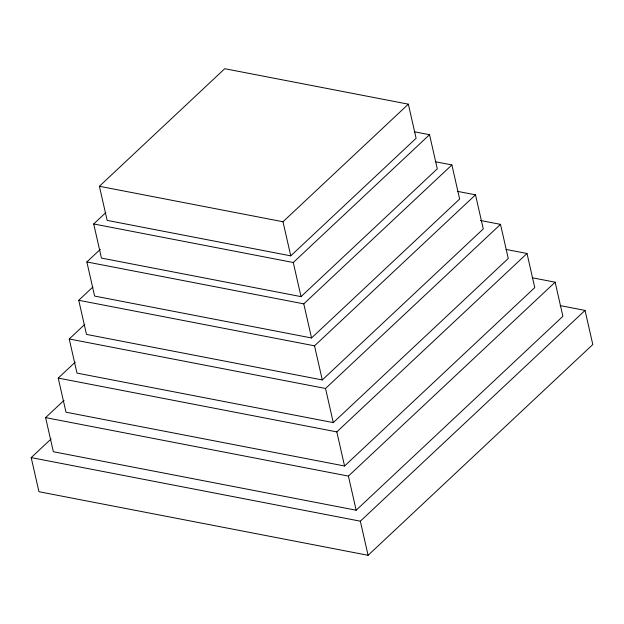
<?xml version="1.0" encoding="UTF-8"?>
<svg xmlns="http://www.w3.org/2000/svg" width="624" height="624" viewBox="0 0 624 624"><rect width="100%" height="100%" fill="white"/><g stroke="black" fill="none" stroke-linecap="round" stroke-linejoin="round"><path stroke-width="0.94" d="M99.395 186.28L224.749 68.702L408.353 104.169L416.107 138.278L290.753 255.856L107.141 220.389L99.395 186.28L283 221.746L408.353 104.169M414.258 131.758L429.538 134.706L437.291 168.823L301.033 296.626L101.455 258.079L93.709 223.961L105.768 212.644M435.646 161.803L451.893 164.939L459.638 199.056L311.54 337.966L94.606 296.072L86.861 261.955L100.324 249.327M457.376 191.334L475.511 194.836L483.265 228.946L322.28 379.946L86.486 334.402L78.733 300.284L92.921 286.985M480.425 220.483L500.51 224.367L508.264 258.476L333.286 422.604L76.986 373.097L69.241 338.98L84.825 324.363M506.025 249.436L527.015 253.492L534.76 287.602L344.565 466.003L65.988 412.191L58.235 378.082L75.27 362.107M532.217 277.758L555.149 282.188L562.895 316.298L356.164 510.214L53.352 451.721L45.607 417.612L64.077 400.288M560.173 305.604L585.047 310.409L592.8 344.526L368.09 555.298L38.953 491.72L31.2 457.61L51.113 438.937M93.709 223.961L293.288 262.509L429.538 134.706M86.861 261.955L303.787 303.857L451.893 164.939M78.733 300.284L314.527 345.829L475.511 194.836M69.241 338.98L325.533 388.487L500.51 224.367M58.235 378.082L336.82 431.894L527.015 253.492M45.607 417.612L348.41 476.096L555.149 282.188M31.2 457.61L360.337 521.188L585.047 310.409M360.337 521.188L368.09 555.298M348.41 476.096L356.164 510.214M336.82 431.894L344.565 466.003M325.533 388.487L333.286 422.604M314.527 345.829L322.28 379.946M303.787 303.857L311.54 337.966M293.288 262.509L301.033 296.626M283 221.746L290.753 255.856"/></g></svg>
